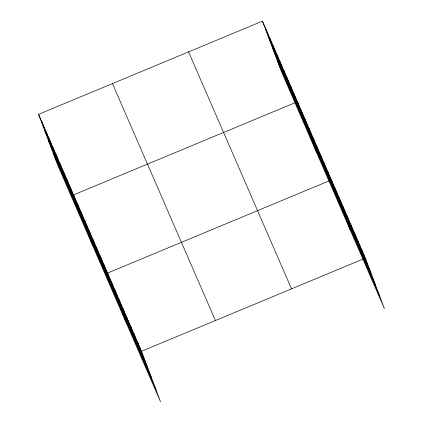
<?xml version="1.0" encoding="UTF-8"?>
<svg xmlns="http://www.w3.org/2000/svg" width="423" height="423" viewBox="0 0 423 423"><rect width="100%" height="100%" fill="white"/><g stroke="black" fill="none" stroke-linecap="round" stroke-linejoin="round"><path stroke-width="0.63" d="M38.588 114.321L141.541 351.27L160.555 401.85L57.602 164.901L38.588 114.321L262.445 21.15L365.398 258.099L384.412 308.679L281.459 71.73L262.445 21.15M295.143 102.673L73.591 194.881L92.605 245.462M296.296 102.192L297.448 101.71L316.462 152.296M329.115 180.87L107.569 273.073L126.577 323.658M141.541 351.27L363.087 259.061M364.245 258.58L365.398 258.099M268.103 36.188L371.05 273.142M272.507 47.921L375.46 284.869M277.049 60.003L380.002 296.951M188.573 51.897L291.526 288.846M112.465 83.574L215.413 320.523M44.246 129.359L147.193 366.307M48.65 141.086L151.603 378.035M53.192 153.174L156.145 390.122M361.623 249.411L367.275 264.449M357.847 240.724L363.5 255.762M354.072 232.037L359.724 247.074M350.297 223.349L355.949 238.387M346.522 214.657L352.174 229.7M342.746 205.969L348.404 221.012M338.971 197.282L344.629 212.325M335.201 188.595L340.853 203.632M331.426 179.907L350.434 230.487M327.651 171.22L333.303 186.257M323.875 162.532L329.528 177.57M320.1 153.84L325.752 168.883M316.325 145.152L321.977 160.195M312.549 136.465L318.202 151.508M308.774 127.778L314.426 142.815M304.999 119.09L310.651 134.128M301.224 110.403L306.876 125.441M293.948 93.657L299.606 108.695M290.448 85.599L296.105 100.642M286.947 77.546L292.605 92.584M283.447 69.488L289.105 84.526M279.947 61.43L285.604 76.473M276.446 53.377L282.104 68.415M272.946 45.319L278.604 60.357M269.446 37.261L275.103 52.304M265.945 29.208L271.603 44.246M137.766 342.582L143.418 357.62M133.991 333.89L139.643 348.933M130.215 325.202L135.868 340.245M126.44 316.515L132.092 331.558M122.665 307.828L128.317 322.871M118.889 299.14L124.547 314.178M115.114 290.453L120.772 305.491M111.344 281.766L116.997 296.803M103.794 264.386L109.446 279.429M100.018 255.698L105.671 270.741M96.243 247.011L101.895 262.049M92.468 238.323L98.12 253.361M88.693 229.636L94.345 244.674M84.917 220.949L90.57 235.986M81.142 212.256L86.794 227.299M77.367 203.569L83.019 218.612M70.091 186.823L75.749 201.866M66.591 178.77L72.248 193.808M63.09 170.712L68.748 185.755M59.59 162.654L65.248 177.697M56.09 154.601L61.747 169.639M52.589 146.543L58.247 161.586M49.089 138.49L54.747 153.528M45.589 130.432L51.246 145.47M42.089 122.374L47.746 137.417"/></g></svg>
